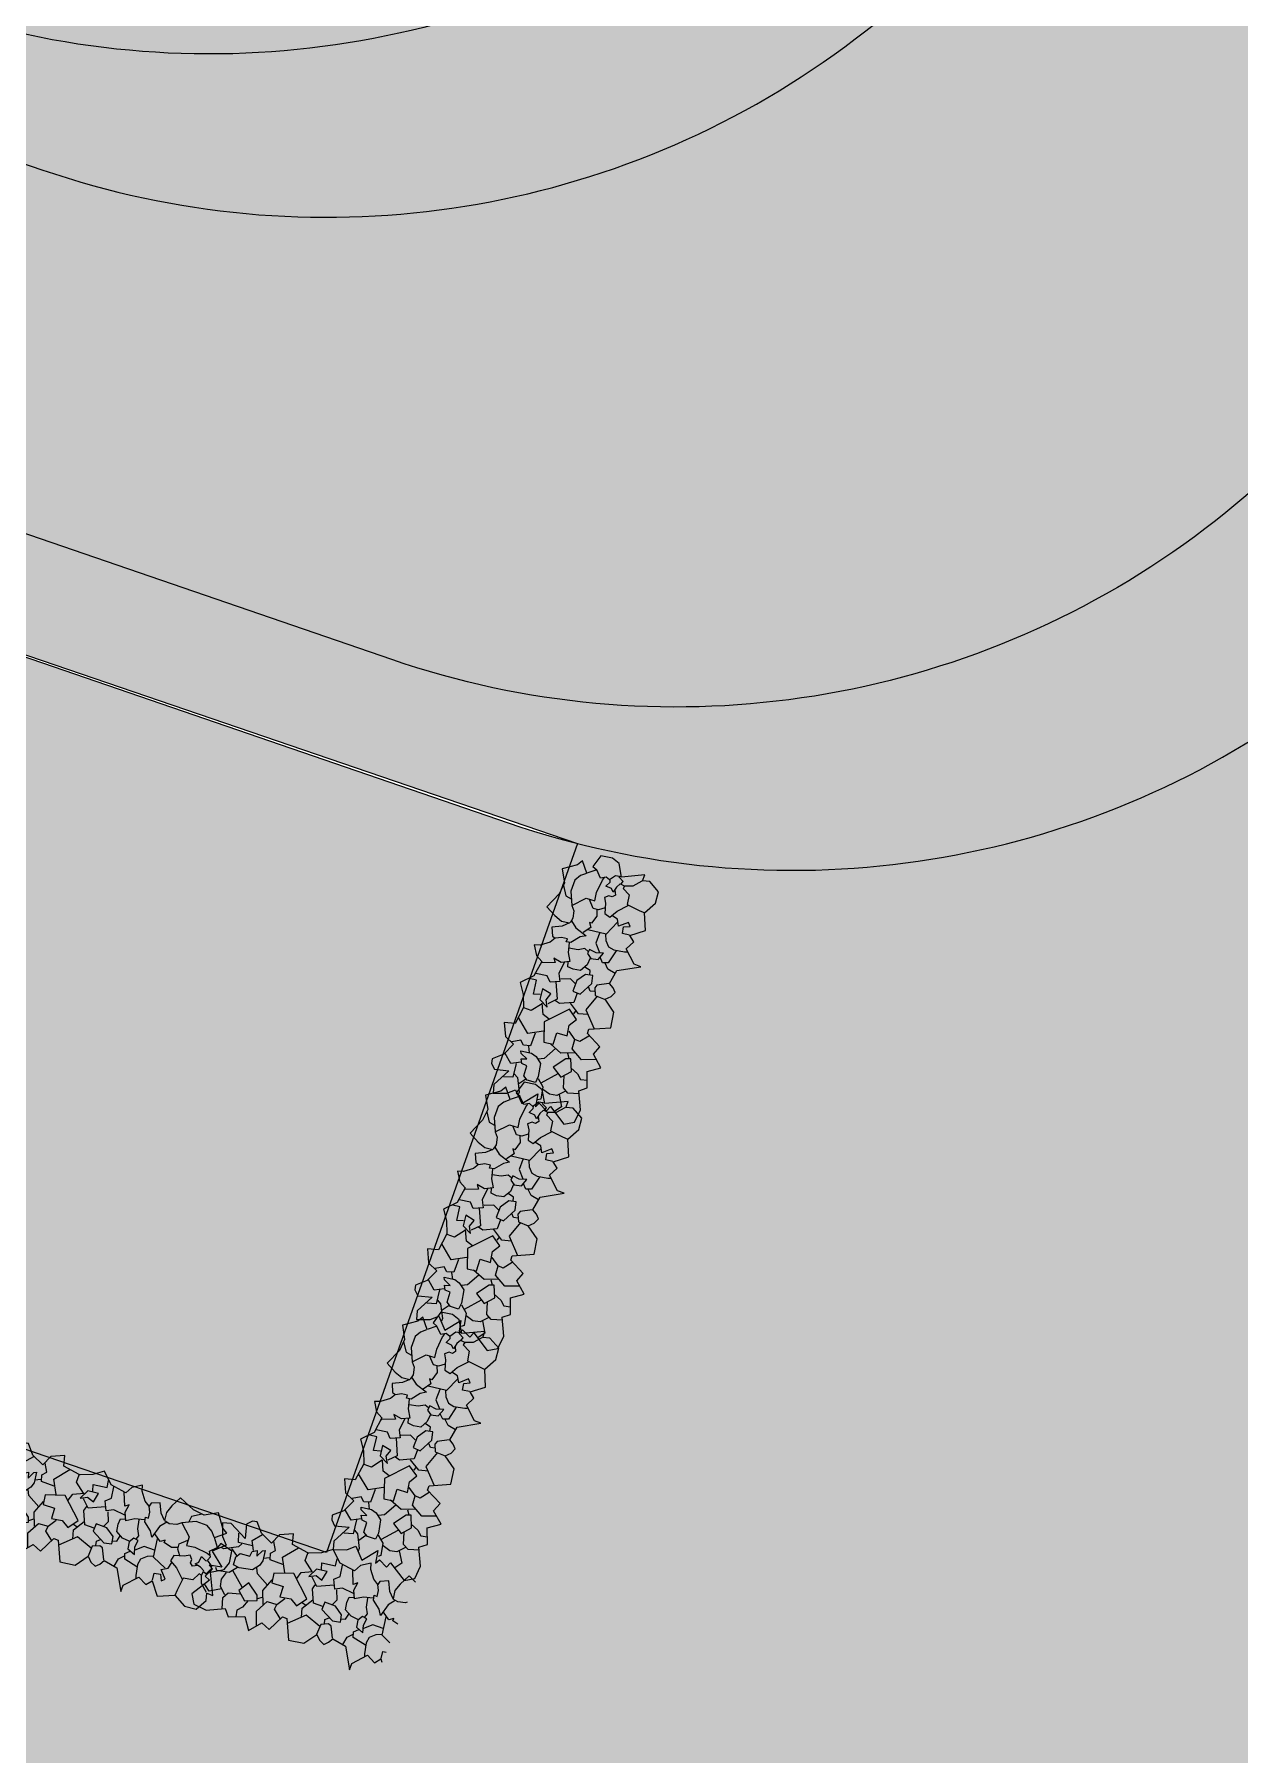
# Model space of a CAD drawing. Header units: millimetres. Extents: x 3866 to 35600, y -8896 to 9491.
# Drawn here: x 33145.49 to 33155.83, y -6708.79 to -6694.03 of the extents above; entities that cross this region are included whole.
import ezdxf

# ---------------------------------------------------------------- set-up
doc = ezdxf.new("R2010")
doc.units = ezdxf.units.MM
for name, color, linetype in [('благоустрый', 7, 'Continuous'), ('ВДМ', 7, 'Continuous'), ('КУЩІ', 108, 'Continuous'), ('майданчики заливка', 7, 'Continuous')]:
    doc.layers.add(name, color=color, linetype=linetype)
doc.styles.add('ATTR', font='romans.shx', dxfattribs={"width": 0.8, "height": 0.470416})

# ---------------------------------------------------------------- blocks, each defined once
blk = doc.blocks.new('Ground 1')
for points in [[(2.39, 10.76), (0.85, 11.61), (-0.58, 11.47), (-1.35, 10.06), (-1.13, 9.21), (-1.9, 9.21), (-0.69, 6.67), (-2.12, 5.82), (-2.45, 4.84), (-2.23, 3.43), (-0.69, 3), (-0.47, 3.57), (0.3, 2.58), (-0.91, 1.59), (-0.25, 1.17), (0.85, -0.38), (2.39, 0.46), (3.82, 0.32), (5.8, -0.52), (6.46, 0.75), (6.79, 1.73), (6.68, 2.72), (7.34, 2.01), (7.89, 0.89), (8.88, 1.31), (8.99, 1.73), (9.65, 1.31), (10.42, 0.32), (10.64, -0.38), (11.75, 0.32), (12.19, 1.17), (14.17, 0.89), (15.49, -0.38), (16.7, 0.46), (18.13, 1.03), (18.24, 1.03), (20.33, 0.75), (20.66, -0.52), (22.2, 0.18), (22.75, 1.45), (24.29, 0.75), (25.28, -0.38), (25.83, -0.24), (26.38, 0.32), (25.94, 2.01), (28.14, 0.89), (29.13, 1.17), (28.58, 2.72), (27.81, 3.57), (29.13, 4.84), (27.37, 6.25), (28.91, 6.53), (28.36, 6.81), (28.91, 7.94), (28.25, 8.22), (29.68, 10.48), (29.02, 11.61), (27.37, 11.75), (25.28, 10.76), (24.62, 11.61), (22.75, 10.9), (21.76, 12.31), (20.55, 10.9), (19.45, 11.33), (18.46, 9.35), (17.91, 9.35), (16.81, 11.75), (14.94, 11.47), (13.84, 9.91), (13.29, 10.48), (12.63, 10.76), (12.19, 10.34), (11.86, 9.77), (10.09, 10.06), (8.66, 12.59), (8.66, 11.75), (7.23, 10.2), (6.13, 10.76), (5.58, 10.06), (4.37, 11.61)], [(23.41, 9.13), (22, 8.55), (22.22, 7.97), (23.69, 6.88), (24.48, 8.18)], [(8.67, 7.82), (8.95, 6.95), (8.84, 6.08), (9.4, 6.01), (9.8, 6.59), (9.63, 7.46)], [(12.62, 7.75), (11.66, 7.53), (11.83, 6.66), (12.9, 5.94), (14.26, 5.94), (14.32, 6.88)], [(17.31, 7.53), (16.46, 6.3), (18.95, 3.98), (21.26, 4.78), (21.09, 5.94), (19.63, 5.87), (19.57, 7.17), (18.27, 6.95)], [(23.18, 2.54), (23.01, 3.84), (23.18, 4.49), (23.81, 5.29), (25.39, 5.58), (26.18, 5.51), (26.23, 4.49), (25.89, 3.91), (24.65, 3.84), (24.6, 3.19), (24.09, 2.9), (23.86, 3.55), (23.47, 2.68)], [(15.5, 3.55), (15.28, 2.39), (16.58, 2.54), (17.14, 3.69), (16.35, 3.26)]]:
    blk.add_lwpolyline(points, close=True)
for points in [[(-1.05, 9.13), (-0.14, 8.33), (0.2, 7.39), (0.53, 7.32), (0.99, 8.26), (2.17, 8.47), (2.34, 10.07), (2.4, 10.79)], [(6.47, 7.24), (7.14, 7.53), (7.76, 8.11), (7.88, 8.84), (7.65, 10.14), (7.54, 10.43)], [(21.04, 11.44), (21.66, 9.78), (20.81, 8.26), (19.63, 8.18)], [(23.01, 8.91), (23.41, 9.92), (23.92, 10.5), (23.75, 11.3)], [(25.61, 10.94), (26.01, 9.63), (25.61, 8.91), (24.2, 8.47)], [(1.04, 6.45), (1.61, 6.74), (1.95, 6.45), (1.95, 6.01), (2.34, 5.58), (2.96, 5.94), (4.15, 6.3), (4.32, 7.03), (3.36, 7.6), (2.23, 8.62)], [(5.56, 9.99), (5.67, 9.13), (4.88, 8.98), (4.54, 9.7), (4.15, 9.34), (5, 8.4), (4.26, 7.97), (4.09, 7.17)], [(7.88, 9.13), (9.57, 8.76), (9.8, 8.11), (9.29, 7.6)], [(10.48, 9.99), (10.31, 8.98), (9.74, 8.4)], [(11.89, 9.7), (12.57, 8.4), (12.96, 8.26), (13.81, 8.62), (13.86, 9.92)], [(13.41, 8.4), (13.53, 7.89), (13.13, 7.53)], [(13.81, 8.91), (15.84, 8.18), (17.65, 9.92)], [(16.29, 8.62), (16.58, 7.53), (15.73, 6.16)], [(18.67, 9.63), (19.68, 8.84), (19.63, 8.18), (18.95, 7.17)], [(21.15, 8.76), (21.77, 7.17), (21.15, 5.58)], [(22.05, 8.33), (21.55, 7.97)], [(25.89, 9.27), (26.74, 8.47), (26.91, 7.6), (26.63, 6.66)], [(26.52, 8.69), (27.82, 9.49), (28.61, 8.91)], [(-0.71, 6.66), (-0.59, 5.94), (0.14, 5.43), (-0.03, 4.93), (0.31, 4.35), (-0.48, 3.55)], [(0.2, 7.39), (0.14, 6.88), (-0.26, 7.03), (-0.59, 6.37)], [(0.14, 6.81), (0.65, 6.52), (1.38, 6.37), (1.04, 6.01), (0.99, 5.29), (0.37, 5.58), (0.14, 5.51)], [(4.6, 8.11), (6.41, 7.32), (6.69, 5.07)], [(6.58, 6.52), (7.88, 6.52), (8.78, 7.32)], [(9.8, 6.52), (10.7, 6.45), (11.61, 5.94), (11.77, 5.07), (11.72, 4.35), (11.15, 4.2)], [(11.72, 7.17), (11.21, 7.03), (11.04, 6.3)], [(14.32, 6.52), (15.5, 6.52), (16.24, 4.93), (16.07, 4.35), (16.01, 4.35)], [(16.29, 7.1), (16.8, 6.95)], [(21.49, 6.37), (23.07, 5.51), (23.41, 4.85)], [(24.26, 7.68), (26.01, 6.16)], [(25.61, 5.65), (26.35, 6.52), (27.82, 6.81), (28.04, 6.52)], [(0.37, 2.54), (0.87, 1.96), (1.61, 1.52), (3.02, 1.52), (4.6, 2.25), (3.19, 3.55), (3.13, 4.64), (2.12, 4.49), (0.48, 4.64), (0.08, 4.78)], [(3.47, 6.08), (3.98, 5.43), (4.04, 4.78), (3.19, 3.98)], [(4.04, 5.22), (4.77, 5.51), (5.79, 5.22), (5.79, 4.93), (6.3, 5.29), (7.2, 4.64)], [(6.35, 2.83), (6.97, 3.62), (7.43, 5.14), (7.82, 4.49), (8.84, 3.69), (8.95, 3.12), (8.56, 3.12), (8.67, 2.39), (9.01, 1.74)], [(9.12, 6.01), (8.95, 5.51), (9.35, 4.78), (9.57, 3.69)], [(8.95, 3.48), (10.08, 3.77), (11.04, 4.35), (11.49, 3.41), (11.32, 2.39), (11.77, 2.75), (12.4, 1.16), (12.4, 1.23)], [(13.3, 5.87), (12.96, 5.14), (13.41, 4.06)], [(13.92, 3.62), (15.84, 4.49), (16.74, 3.62)], [(18.44, 4.42), (18.16, 3.55), (16.91, 2.97)], [(20.02, 4.27), (20.92, 2.61), (19.51, 0.87)], [(26.18, 4.27), (27.02, 3.69)], [(4.6, 2.25), (5.11, 2.68), (6.01, 2.9), (6.63, 2.75)], [(11.38, 3.77), (12.85, 3.62), (13.69, 4.06), (14.2, 2.97), (13.58, 2.39), (13.81, 1.02)], [(16.01, 2.39), (16.24, 1.59), (14.54, 1.38), (14.65, 0.51)], [(16.97, 2.97), (18.21, 2.03), (18.21, 1.09)], [(20.59, 3.41), (22.22, 3.41), (22.45, 2.61), (22, 2.1), (22.56, 1.16)], [(22.34, 3.19), (23.07, 3.55)], [(24.48, 3.04), (25.05, 1.96), (24.14, 0.87)], [(24.82, 2.54), (26.52, 2.75), (26.86, 1.67)], [(26.06, 2.75), (26.35, 3.26), (27.93, 4.06), (28.27, 4.06)], [(2.68, 0.44), (3.75, 1.16), (3.87, 1.88)]]:
    blk.add_lwpolyline(points)
at = {"style": 'ATTR', "width": 0.8, "flags": 9}
blk.add_attdef('ESTCODE', (0, 0), '', height=0.0000643, dxfattribs=at)

msp = doc.modelspace()

# ---------------------------------------------------------------- hatches: boundary and pattern name
at = {"layer": 'ВДМ', "transparency": 33554585}
h = msp.add_hatch(color=9, dxfattribs=at)
h.dxf.hatch_style = 1
h.paths.add_polyline_path([(33159.494, -6693.7), (33159.494, -6681.898), (33159.494, -6670.497, 0.198912), (33157.297, -6665.194), (33156.297, -6666.194, -0.198912), (33158.494, -6671.497), (33158.494, -6692.299, -0.514865), (33148.556, -6699.391), (33130.096, -6693.046), (33113.835, -6687.457), (33113.51, -6688.402), (33124.092, -6692.04), (33127.88, -6693.342), (33135.35, -6695.909), (33150.149, -6700.969, 0.48903)])
h = msp.add_hatch(color=9, dxfattribs=at)
h.dxf.hatch_style = 1
h.paths.add_polyline_path([(33147.994, -6666.997), (33124.137, -6666.997), (33082.762, -6666.997, 0.414214), (33079.762, -6669.997), (33079.762, -6670.431, 0.320249), (33081.787, -6673.268), (33145.556, -6695.188, 0.514865), (33155.494, -6688.095), (33155.494, -6674.497, 0.414214)])
h.paths.add_polyline_path([(33116.675, -6668.106, -0.169211), (33116.986, -6667.997), (33124.137, -6667.997), (33146.994, -6667.997, -0.414214), (33154.494, -6675.497), (33154.494, -6686.694, -0.514865), (33144.556, -6693.787), (33136.939, -6691.169, -0.846791), (33137.102, -6690.196), (33152.968, -6690.196), (33152.968, -6674.628), (33135.431, -6674.628), (33135.431, -6667.997), (33124.137, -6667.997), (33116.986, -6667.997, 0.169211), (33116.675, -6668.106), (33116.525, -6668.225), (33116.525, -6683.451, -0.514865), (33115.862, -6683.924), (33115.35, -6683.748, -0.29145), (33115.015, -6683.327), (33114.897, -6682.205), (33113.853, -6681.846), (33113.923, -6682.505, -0.548647), (33113.263, -6683.03), (33107.23, -6680.957, -0.735831), (33107.258, -6680.002), (33107.937, -6679.812), (33106.272, -6679.24), (33104.427, -6679.756, -0.34694), (33103.856, -6679.518), (33103.092, -6678.147), (33101.677, -6677.661), (33101.997, -6678.236, -0.687783), (33101.398, -6678.952), (33097.191, -6677.506, -0.712901), (33097.19, -6676.561), (33097.831, -6676.339), (33096.297, -6675.811), (33094.75, -6676.347, -0.408718), (33094.117, -6676.047), (33093.703, -6674.92), (33092.484, -6674.501), (33092.704, -6675.101, -0.631788), (33092.073, -6675.747), (33088.028, -6674.356, -0.685191), (33087.993, -6673.425), (33088.596, -6673.164), (33087.191, -6672.681), (33085.58, -6673.377, -0.186809), (33085.219, -6673.391), (33082.112, -6672.323, -0.285442), (33080.778, -6670.686, -0.301364), (33082.887, -6668.128, -0.160637), (33083.201, -6668.135), (33087.09, -6669.516), (33089.726, -6669.516), (33090.078, -6669.516), (33088.536, -6668.969, -0.842438), (33088.704, -6667.997), (33092.597, -6667.997, -0.629154), (33092.987, -6668.81), (33092.422, -6669.516), (33093.703, -6669.516), (33094.553, -6668.455, -0.46148), (33095.314, -6668.432), (33096.297, -6669.516), (33097.647, -6669.516), (33097.028, -6668.833, -0.650683), (33097.398, -6667.997), (33101.986, -6667.997, -0.627399), (33102.378, -6668.808), (33101.816, -6669.516), (33103.092, -6669.516), (33103.991, -6668.383, -0.409839), (33104.687, -6668.298), (33106.272, -6669.516), (33107.881, -6669.516), (33107.091, -6668.889, -0.710555), (33107.401, -6667.997), (33113.767, -6667.997, -0.710555), (33114.078, -6668.889), (33113.287, -6669.516), (33114.897, -6669.516)], flags=16)
h.paths.add_polyline_path([(33117.525, -6669.516), (33134.054, -6669.516), (33134.068, -6683.078), (33117.525, -6683.094)], flags=16)
h.paths.add_polyline_path([(33119.322, -6684.084), (33133.571, -6684.084, -0.412235), (33134.071, -6684.581), (33134.104, -6689.49, -0.517005), (33133.442, -6689.966), (33119.159, -6685.057, -0.846791)], flags=16)
h.paths.add_polyline_path([(33135.431, -6675.628), (33151.961, -6675.628), (33151.975, -6689.19), (33135.431, -6689.206)], flags=16)
at = {"layer": 'ВДМ', "true_color": 0x139b48, "transparency": 33554585}
h = msp.add_hatch(color=114, dxfattribs=at)
h.dxf.hatch_style = 1
h.paths.add_polyline_path([(33134.071, -6684.581, 0.412235), (33133.571, -6684.084), (33119.322, -6684.084, 0.846791), (33119.159, -6685.057), (33133.442, -6689.966, 0.517005), (33134.104, -6689.49)])
h.paths.add_polyline_path([(33146.994, -6667.997), (33135.431, -6667.997), (33135.431, -6674.628), (33152.968, -6674.628), (33152.968, -6690.196), (33137.102, -6690.196, 0.846791), (33136.939, -6691.169), (33144.556, -6693.787, 0.514865), (33154.494, -6686.694), (33154.494, -6675.497, 0.414214)])
at = {"layer": 'ВДМ', "transparency": 33554585}
h = msp.add_hatch(color=8, dxfattribs=at)
h.dxf.hatch_style = 1
h.paths.add_polyline_path([(33158.494, -6692.299), (33158.494, -6688.368), (33155.489, -6688.368, -0.503395), (33145.556, -6695.188), (33144.581, -6698.025), (33148.556, -6699.391, 0.514865)])
h.paths.add_polyline_path([(33081.787, -6673.268, -0.156217), (33080.32, -6672.174), (33077.32, -6674.315, 0.156244), (33078.787, -6675.409), (33130.096, -6693.046), (33144.581, -6698.025), (33145.556, -6695.188)])
at = {"layer": 'ВДМ', "true_color": 0x139b48, "transparency": 33554585}
h = msp.add_hatch(color=114, dxfattribs=at)
h.dxf.hatch_style = 1
h.paths.add_polyline_path([(33168.196, -6693.7), (33159.494, -6693.7, -0.48903), (33150.149, -6700.969), (33147.997, -6707.053), (33133.2, -6701.986), (33135.35, -6695.909), (33133.505, -6695.275), (33131.917, -6699.89), (33129.61, -6699.096), (33127.303, -6698.304), (33128.89, -6693.689), (33127.88, -6693.342, 0.162862), (33126.918, -6694.603), (33124.192, -6702.592, -0.414214), (33121.019, -6704.151), (33115.415, -6702.239), (33115.297, -6702.584), (33116.195, -6703.024), (33128.587, -6709.098), (33129.485, -6709.538), (33123.731, -6721.277), (33123.291, -6722.175), (33123.291, -6737.258), (33168.196, -6737.258)])
at = {"layer": 'майданчики заливка', "transparency": 33554585}
h = msp.add_hatch(color=71, dxfattribs=at)
h.dxf.hatch_style = 1
h.paths.add_polyline_path([(33150.149, -6700.969, -0.020639), (33149.556, -6700.792), (33135.35, -6695.909), (33133.2, -6701.986), (33147.997, -6707.053)])

# ---------------------------------------------------------------- linework, layer by layer
for points in [[(33145.727, -6656.768), (33145.727, -6662.997, 0.414214), (33146.727, -6663.997), (33150.994, -6663.997, -0.414214), (33158.494, -6671.497), (33158.494, -6692.299, -0.514865), (33148.556, -6699.391), (33130.096, -6693.046)], [(33124.137, -6667.997), (33146.994, -6667.997, -0.414214), (33154.494, -6675.497), (33154.494, -6686.694, -0.514865), (33144.556, -6693.787), (33136.939, -6691.169)]]:
    msp.add_lwpolyline(points, format="xyb")
msp.add_lwpolyline([(33135.35, -6695.909), (33150.149, -6700.969), (33147.997, -6707.053), (33133.2, -6701.986), (33135.35, -6695.909)])
at = {"layer": 'благоустрый'}
for points in [[(33079.762, -6669.997), (33079.762, -6670.431, 0.320249), (33081.787, -6673.268), (33145.556, -6695.188, 0.514865), (33155.494, -6688.095), (33155.494, -6674.497, 0.414214), (33147.994, -6666.997), (33124.137, -6666.997)], [(33127.88, -6693.342), (33149.556, -6700.792, 0.514865), (33159.494, -6693.7), (33159.494, -6681.898)]]:
    msp.add_lwpolyline(points, format="xyb", dxfattribs=at)
at = {"layer": 'КУЩІ'}
for points in [[(33148.761, -6707.307), (33148.706, -6707.255), (33148.63, -6707.324), (33148.584, -6707.381), (33148.568, -6707.45), (33148.541, -6707.387), (33148.531, -6707.298), (33148.455, -6707.302), (33148.437, -6707.328), (33148.404, -6707.283), (33148.376, -6707.199), (33148.379, -6707.146), (33148.288, -6707.166), (33148.238, -6707.212), (33148.113, -6707.145), (33148.055, -6707.028), (33147.954, -6707.055), (33147.845, -6707.058), (33147.837, -6707.055), (33147.704, -6706.985), (33147.713, -6706.892), (33147.593, -6706.902), (33147.526, -6706.973), (33147.44, -6706.888), (33147.401, -6706.789), (33147.361, -6706.785), (33147.311, -6706.809), (33147.299, -6706.933), (33147.179, -6706.804), (33147.106, -6706.798), (33147.105, -6706.915), (33147.136, -6706.991), (33147.017, -6707.043), (33147.1, -6707.18), (33146.99, -6707.162), (33147.02, -6707.194), (33146.956, -6707.256), (33146.993, -6707.291), (33146.842, -6707.407), (33146.859, -6707.498), (33146.965, -6707.548), (33147.129, -6707.533), (33147.153, -6707.606), (33147.295, -6707.604), (33147.327, -6707.723), (33147.442, -6707.658), (33147.505, -6707.713), (33147.619, -6707.605), (33147.656, -6707.619), (33147.671, -6707.806), (33147.803, -6707.833), (33147.914, -6707.756), (33147.937, -6707.807), (33147.974, -6707.842), (33148.014, -6707.824), (33148.05, -6707.795), (33148.161, -6707.857), (33148.194, -6708.061), (33148.215, -6708.005), (33148.348, -6707.936), (33148.408, -6708.001), (33148.462, -6707.967), (33148.471, -6707.995)], [(33147.361, -6706.995), (33147.242, -6706.968), (33147.246, -6706.887)], [(33147.272, -6706.979), (33147.241, -6707.006), (33147.116, -6707.021), (33147.093, -6707.012)], [(33147.228, -6707.078), (33147.185, -6707.018)], [(33147.371, -6707.037), (33147.36, -6706.951), (33147.447, -6706.9)], [(33147.622, -6707.156), (33147.513, -6707.116), (33147.517, -6707.058), (33147.56, -6707.035), (33147.545, -6706.958)], [(33147.639, -6707.228), (33147.619, -6707.095), (33147.756, -6707.013)], [(33147.232, -6707.183), (33147.162, -6707.224), (33147.056, -6707.207), (33147.048, -6707.182)], [(33147.49, -6707.333), (33147.405, -6707.236), (33147.398, -6707.184)], [(33147.511, -6707.099), (33147.453, -6707.105)], [(33147.874, -6707.216), (33147.814, -6707.122), (33147.837, -6707.06)], [(33147.953, -6707.2), (33147.957, -6707.142), (33148.075, -6707.169), (33148.089, -6707.108)], [(33148.228, -6707.405), (33148.134, -6707.36), (33148.067, -6707.368), (33148.059, -6707.283), (33148.115, -6707.26), (33148.133, -6707.162)], [(33147.097, -6707.365), (33146.991, -6707.386), (33146.952, -6707.328)], [(33147.125, -6707.418), (33147.087, -6707.344), (33147.097, -6707.282), (33147.139, -6707.226)], [(33147.273, -6707.352), (33147.193, -6707.208)], [(33147.454, -6707.5), (33147.451, -6707.379), (33147.532, -6707.288)], [(33147.741, -6707.276), (33147.781, -6707.225), (33147.878, -6707.217)], [(33148.062, -6707.334), (33147.913, -6707.345), (33147.874, -6707.265)], [(33147.965, -6707.517), (33147.886, -6707.488), (33147.876, -6707.364), (33147.901, -6707.33), (33147.905, -6707.331)], [(33148.398, -6707.445), (33148.315, -6707.437), (33148.237, -6707.452), (33148.23, -6707.378), (33148.266, -6707.315), (33148.227, -6707.328), (33148.224, -6707.206), (33148.222, -6707.211)], [(33148.587, -6707.465), (33148.526, -6707.503), (33148.459, -6707.594), (33148.448, -6707.541), (33148.4, -6707.463), (33148.406, -6707.421), (33148.433, -6707.431), (33148.443, -6707.38), (33148.436, -6707.328)], [(33147.103, -6707.536), (33147.108, -6707.44), (33147.152, -6707.401), (33147.257, -6707.407)], [(33147.326, -6707.465), (33147.275, -6707.523), (33147.227, -6707.549), (33147.218, -6707.606)], [(33147.396, -6707.682), (33147.395, -6707.556), (33147.489, -6707.475), (33147.57, -6707.499)], [(33147.404, -6707.449), (33147.447, -6707.438)], [(33147.599, -6707.619), (33147.55, -6707.541), (33147.57, -6707.499), (33147.64, -6707.448)], [(33147.782, -6707.609), (33147.789, -6707.53), (33147.88, -6707.459)], [(33147.819, -6707.508), (33147.788, -6707.486)], [(33148.049, -6707.499), (33148.089, -6707.459), (33148.086, -6707.375)], [(33148.267, -6707.628), (33148.208, -6707.601), (33148.16, -6707.545), (33148.17, -6707.483), (33148.192, -6707.436), (33148.233, -6707.44)], [(33148.324, -6707.61), (33148.348, -6707.581), (33148.339, -6707.523), (33148.351, -6707.445)], [(33148.688, -6707.48), (33148.674, -6707.486), (33148.608, -6707.478), (33148.57, -6707.454)], [(33147.941, -6707.689), (33147.822, -6707.591), (33147.659, -6707.663)], [(33147.979, -6707.665), (33147.984, -6707.629), (33148.019, -6707.614)], [(33148.123, -6707.624), (33148.16, -6707.627), (33148.189, -6707.583)], [(33148.541, -6707.829), (33148.474, -6707.764), (33148.51, -6707.607)], [(33148.609, -6707.669), (33148.566, -6707.639), (33148.574, -6707.619), (33148.531, -6707.631), (33148.486, -6707.565)], [(33148.049, -6707.789), (33148.036, -6707.686), (33148.013, -6707.667), (33147.948, -6707.67), (33147.912, -6707.756)], [(33148.137, -6707.843), (33148.173, -6707.78), (33148.225, -6707.755)], [(33148.331, -6707.849), (33148.227, -6707.783), (33148.228, -6707.734), (33148.274, -6707.713)], [(33148.482, -6707.706), (33148.395, -6707.675), (33148.315, -6707.706)], [(33148.472, -6707.757), (33148.419, -6707.76), (33148.364, -6707.784), (33148.338, -6707.829), (33148.322, -6707.922), (33148.322, -6707.944)], [(33148.465, -6707.963), (33148.479, -6707.903), (33148.508, -6707.908)]]:
    msp.add_lwpolyline(points, dxfattribs=at)
for points in [[(33147.47, -6707.035), (33147.45, -6707.126), (33147.422, -6707.165), (33147.361, -6707.203), (33147.249, -6707.184), (33147.198, -6707.16), (33147.219, -6707.091), (33147.255, -6707.061), (33147.34, -6707.086), (33147.36, -6707.044), (33147.401, -6707.037), (33147.4, -6707.086), (33147.448, -6707.038)], [(33147.294, -6707.469), (33147.403, -6707.465), (33147.402, -6707.421), (33147.33, -6707.313), (33147.245, -6707.38)], [(33147.74, -6707.512), (33147.827, -6707.45), (33147.718, -6707.235), (33147.544, -6707.232), (33147.527, -6707.313), (33147.626, -6707.344), (33147.598, -6707.433), (33147.69, -6707.45)], [(33147.958, -6707.29), (33148.002, -6707.218), (33147.911, -6707.196), (33147.845, -6707.26), (33147.909, -6707.25)], [(33148.048, -6707.641), (33148.118, -6707.65), (33148.127, -6707.588), (33148.073, -6707.513), (33147.983, -6707.48), (33147.956, -6707.542)], [(33148.31, -6707.742), (33148.313, -6707.677), (33148.342, -6707.622), (33148.306, -6707.604), (33148.265, -6707.633), (33148.255, -6707.695)]]:
    msp.add_lwpolyline(points, close=True, dxfattribs=at)

# ---------------------------------------------------------------- block references
at = {"layer": 'КУЩІ', "color": 116, "true_color": 0x136734}
for p, xscale, yscale, zscale, rotation in [((33150.066, -6701.139), 0.07111039999896478, 0.07111039999896478, 0.07111039999896478, 249.7291741060067), ((33149.408, -6703.082), 0.07111039999896478, 0.07111039999896478, 0.07111039999896478, 249.7291741060067), ((33148.695, -6705.056), 0.07111039999896478, 0.07111039999896478, 0.07111039999896478, 249.7291741060067), ((33147.119, -6706.76), 0.07111039999896479, 0.07111039999896479, 0.07111039999896479, 159.9137652340707)]:
    msp.add_blockref('Ground 1', p, dxfattribs=dict(at, xscale=xscale, yscale=yscale, zscale=zscale, rotation=rotation))

doc.saveas('drawing.dxf')
